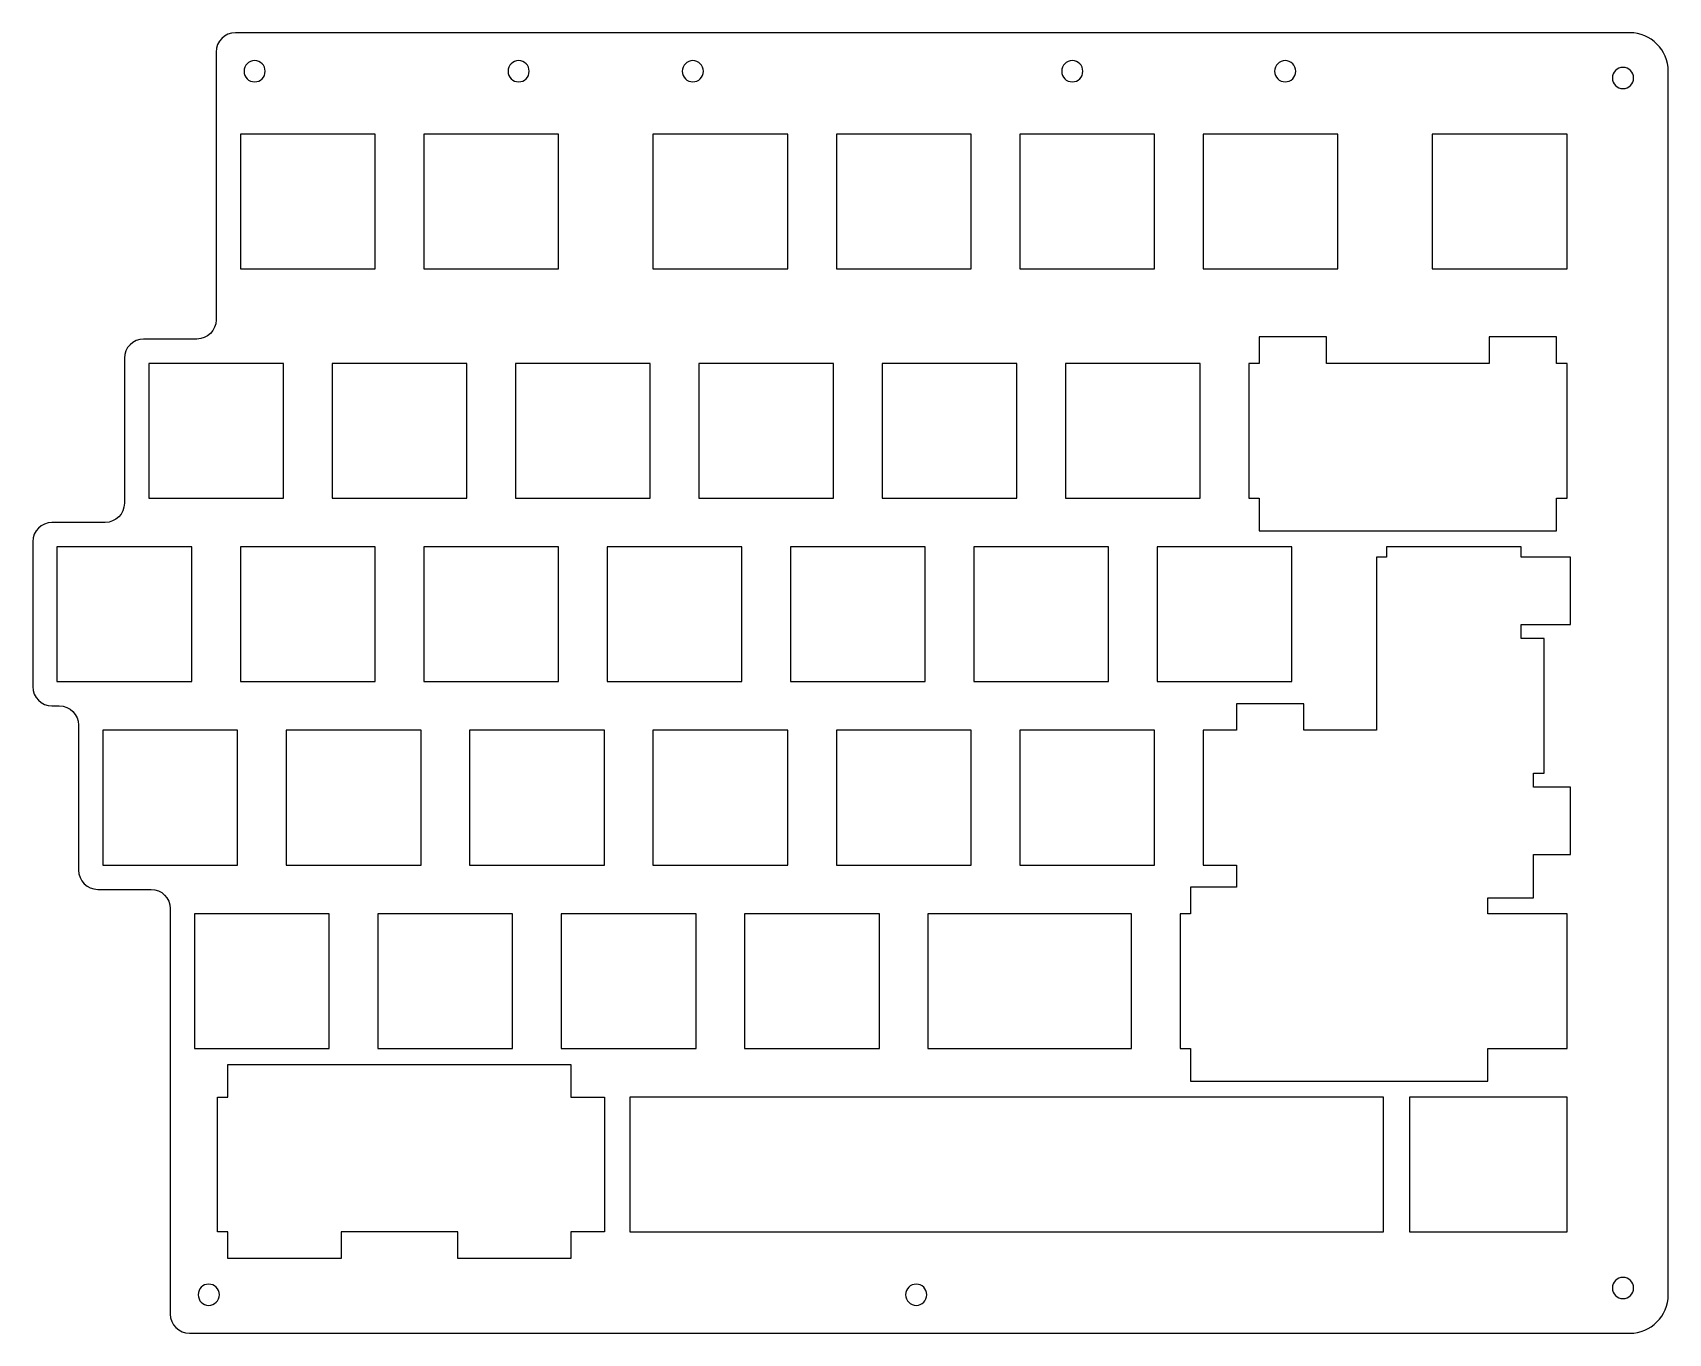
# Model space of a CAD drawing. Header units: inches. Extents: x 65 to 235, y 82 to 217.
import ezdxf

# ---------------------------------------------------------------- set-up
doc = ezdxf.new("R2010")
doc.units = ezdxf.units.IN
doc.header["$MEASUREMENT"] = 0
doc.layers.add('Layer 1', color=7, linetype='Continuous')

# ---------------------------------------------------------------- blocks, each defined once
blk = doc.blocks.new('block 2')
at = {"layer": 'Layer 1', "color": 195, "lineweight": 25, "true_color": 0x794d9e}
blk.add_open_spline([(79.26, 84.4), (79.26, 84.4), (79.26, 126.5), (79.26, 126.5), (79.26, 127.6), (78.36, 128.5), (77.26, 128.5), (77.26, 128.5), (71.73, 128.5), (71.73, 128.5), (70.63, 128.5), (69.73, 129.39), (69.73, 130.5), (69.73, 130.5), (69.73, 145.55), (69.73, 145.55), (69.73, 146.65), (68.84, 147.55), (67.73, 147.55), (67.73, 147.55), (66.97, 147.55), (66.97, 147.55), (65.86, 147.55), (64.97, 148.44), (64.97, 149.55), (64.97, 149.55), (64.97, 164.6), (64.97, 164.6), (64.97, 165.7), (65.86, 166.6), (66.97, 166.6), (66.97, 166.6), (72.49, 166.6), (72.49, 166.6), (73.6, 166.6), (74.49, 167.49), (74.49, 168.6), (74.49, 168.6), (74.49, 183.65), (74.49, 183.65), (74.49, 184.75), (75.39, 185.65), (76.49, 185.65), (76.49, 185.65), (82.02, 185.65), (82.02, 185.65), (83.12, 185.65), (84.02, 186.54), (84.02, 187.65), (84.02, 187.65), (84.02, 215.46), (84.02, 215.46), (84.02, 216.57), (84.91, 217.46), (86.02, 217.46), (86.02, 217.46), (230.89, 217.46), (230.89, 217.46), (233.1, 217.46), (234.89, 215.67), (234.89, 213.46), (234.89, 213.46), (234.89, 86.4), (234.89, 86.4), (234.89, 84.19), (233.1, 82.4), (230.89, 82.4), (230.89, 82.4), (81.26, 82.4), (81.26, 82.4), (80.15, 82.4), (79.26, 83.29), (79.26, 84.4)], degree=3, knots=[0, 0, 0, 0, 1, 1, 1, 2, 2, 2, 3, 3, 3, 4, 4, 4, 5, 5, 5, 6, 6, 6, 7, 7, 7, 8, 8, 8, 9, 9, 9, 10, 10, 10, 11, 11, 11, 12, 12, 12, 13, 13, 13, 14, 14, 14, 15, 15, 15, 16, 16, 16, 17, 17, 17, 18, 18, 18, 19, 19, 19, 20, 20, 20, 21, 21, 21, 22, 22, 22, 23, 23, 23, 24, 24, 24, 24], dxfattribs=at)
blk = doc.blocks.new('block 3')
at = {"layer": 'Layer 1', "color": 195, "lineweight": 25, "true_color": 0x794d9e}
blk.add_open_spline([(157.86, 86.4), (157.86, 85.79), (157.36, 85.3), (156.76, 85.3), (156.15, 85.3), (155.66, 85.79), (155.66, 86.4), (155.66, 87.01), (156.15, 87.5), (156.76, 87.5), (157.36, 87.5), (157.86, 87.01), (157.86, 86.4)], degree=3, knots=[0, 0, 0, 0, 1, 1, 1, 2, 2, 2, 3, 3, 3, 4, 4, 4, 4], dxfattribs=at)
blk = doc.blocks.new('block 4')
at = {"layer": 'Layer 1', "color": 195, "lineweight": 25, "true_color": 0x794d9e}
blk.add_open_spline([(231.29, 212.76), (231.29, 212.15), (230.8, 211.66), (230.19, 211.66), (229.59, 211.66), (229.09, 212.15), (229.09, 212.76), (229.09, 213.37), (229.59, 213.86), (230.19, 213.86), (230.8, 213.86), (231.29, 213.37), (231.29, 212.76)], degree=3, knots=[0, 0, 0, 0, 1, 1, 1, 2, 2, 2, 3, 3, 3, 4, 4, 4, 4], dxfattribs=at)
blk = doc.blocks.new('block 5')
at = {"layer": 'Layer 1', "color": 195, "lineweight": 25, "true_color": 0x794d9e}
blk.add_open_spline([(231.29, 87.1), (231.29, 86.49), (230.8, 86), (230.19, 86), (229.59, 86), (229.09, 86.49), (229.09, 87.1), (229.09, 87.71), (229.59, 88.2), (230.19, 88.2), (230.8, 88.2), (231.29, 87.71), (231.29, 87.1)], degree=3, knots=[0, 0, 0, 0, 1, 1, 1, 2, 2, 2, 3, 3, 3, 4, 4, 4, 4], dxfattribs=at)
blk = doc.blocks.new('block 6')
at = {"layer": 'Layer 1', "color": 195, "lineweight": 25, "true_color": 0x794d9e}
blk.add_open_spline([(89.12, 213.46), (89.12, 212.85), (88.63, 212.36), (88.02, 212.36), (87.41, 212.36), (86.92, 212.85), (86.92, 213.46), (86.92, 214.07), (87.41, 214.56), (88.02, 214.56), (88.63, 214.56), (89.12, 214.07), (89.12, 213.46)], degree=3, knots=[0, 0, 0, 0, 1, 1, 1, 2, 2, 2, 3, 3, 3, 4, 4, 4, 4], dxfattribs=at)
blk = doc.blocks.new('block 7')
at = {"layer": 'Layer 1', "color": 195, "lineweight": 25, "true_color": 0x794d9e}
blk.add_open_spline([(116.55, 213.46), (116.55, 212.85), (116.06, 212.36), (115.45, 212.36), (114.84, 212.36), (114.35, 212.85), (114.35, 213.46), (114.35, 214.07), (114.84, 214.56), (115.45, 214.56), (116.06, 214.56), (116.55, 214.07), (116.55, 213.46)], degree=3, knots=[0, 0, 0, 0, 1, 1, 1, 2, 2, 2, 3, 3, 3, 4, 4, 4, 4], dxfattribs=at)
blk = doc.blocks.new('block 8')
at = {"layer": 'Layer 1', "color": 195, "lineweight": 25, "true_color": 0x794d9e}
blk.add_open_spline([(134.65, 213.46), (134.65, 212.85), (134.16, 212.36), (133.55, 212.36), (132.94, 212.36), (132.45, 212.85), (132.45, 213.46), (132.45, 214.07), (132.94, 214.56), (133.55, 214.56), (134.16, 214.56), (134.65, 214.07), (134.65, 213.46)], degree=3, knots=[0, 0, 0, 0, 1, 1, 1, 2, 2, 2, 3, 3, 3, 4, 4, 4, 4], dxfattribs=at)
blk = doc.blocks.new('block 9')
at = {"layer": 'Layer 1', "color": 195, "lineweight": 25, "true_color": 0x794d9e}
blk.add_open_spline([(174.07, 213.46), (174.07, 212.85), (173.58, 212.36), (172.97, 212.36), (172.36, 212.36), (171.87, 212.85), (171.87, 213.46), (171.87, 214.07), (172.36, 214.56), (172.97, 214.56), (173.58, 214.56), (174.07, 214.07), (174.07, 213.46)], degree=3, knots=[0, 0, 0, 0, 1, 1, 1, 2, 2, 2, 3, 3, 3, 4, 4, 4, 4], dxfattribs=at)
blk = doc.blocks.new('block 10')
at = {"layer": 'Layer 1', "color": 195, "lineweight": 25, "true_color": 0x794d9e}
blk.add_open_spline([(196.19, 213.46), (196.19, 212.85), (195.7, 212.36), (195.09, 212.36), (194.48, 212.36), (193.99, 212.85), (193.99, 213.46), (193.99, 214.07), (194.48, 214.56), (195.09, 214.56), (195.7, 214.56), (196.19, 214.07), (196.19, 213.46)], degree=3, knots=[0, 0, 0, 0, 1, 1, 1, 2, 2, 2, 3, 3, 3, 4, 4, 4, 4], dxfattribs=at)
blk = doc.blocks.new('block 11')
at = {"layer": 'Layer 1', "color": 195, "lineweight": 25, "true_color": 0x794d9e}
blk.add_open_spline([(84.36, 86.4), (84.36, 85.79), (83.86, 85.3), (83.26, 85.3), (82.65, 85.3), (82.16, 85.79), (82.16, 86.4), (82.16, 87.01), (82.65, 87.5), (83.26, 87.5), (83.86, 87.5), (84.36, 87.01), (84.36, 86.4)], degree=3, knots=[0, 0, 0, 0, 1, 1, 1, 2, 2, 2, 3, 3, 3, 4, 4, 4, 4], dxfattribs=at)
blk = doc.blocks.new('block 12')
at = {"layer": 'Layer 1', "color": 178, "lineweight": 25, "true_color": 0x010101}
blk.add_lwpolyline([(219.61, 164.07), (205.61, 164.07), (205.61, 162.99), (204.59, 162.99), (204.59, 159.49), (204.59, 155.99), (204.59, 145.02), (200.56, 145.02), (198.46, 145.02), (197.02, 145.02), (197.02, 147.77), (190.02, 147.77), (190.02, 145.02), (186.56, 145.02), (186.56, 131.02), (190.02, 131.02), (190.02, 128.72), (185.26, 128.72), (185.26, 125.97), (184.17, 125.97), (184.17, 111.97), (185.26, 111.97), (185.26, 108.57), (188.76, 108.57), (192.26, 108.57), (209.14, 108.57), (212.64, 108.57), (216.14, 108.57), (216.14, 111.97), (224.37, 111.97), (224.37, 125.97), (216.14, 125.97), (216.14, 127.62), (217.4, 127.62), (220.9, 127.62), (220.9, 132.11), (224.74, 132.11), (224.74, 139.11), (220.9, 139.11), (220.9, 140.55), (221.99, 140.55), (221.99, 154.55), (219.61, 154.55), (219.61, 155.99), (224.74, 155.99), (224.74, 162.99), (219.61, 162.99), (219.61, 164.07)], dxfattribs=at)
blk = doc.blocks.new('block 13')
at = {"layer": 'Layer 1', "color": 178, "lineweight": 25, "true_color": 0x010101}
blk.add_lwpolyline([(127.02, 92.92), (134.17, 92.92), (136.55, 92.92), (138.93, 92.92), (141.02, 92.92), (148.17, 92.92), (150.55, 92.92), (150.84, 92.92), (152.93, 92.92), (153.22, 92.92), (160.36, 92.92), (164.84, 92.92), (167.22, 92.92), (167.51, 92.92), (172.27, 92.92), (174.36, 92.92), (181.51, 92.92), (184.17, 92.92), (186.27, 92.92), (191.32, 92.92), (198.17, 92.92), (205.32, 92.92), (205.32, 106.92), (198.17, 106.92), (191.32, 106.92), (186.27, 106.92), (184.17, 106.92), (181.51, 106.92), (174.36, 106.92), (172.27, 106.92), (167.51, 106.92), (167.22, 106.92), (164.84, 106.92), (160.36, 106.92), (153.22, 106.92), (152.93, 106.92), (150.84, 106.92), (150.55, 106.92), (148.17, 106.92), (141.02, 106.92), (138.93, 106.92), (136.55, 106.92), (134.17, 106.92), (127.02, 106.92), (127.02, 92.92)], dxfattribs=at)
blk = doc.blocks.new('block 14')
at = {"layer": 'Layer 1', "color": 178, "lineweight": 25, "true_color": 0x010101}
blk.add_lwpolyline([(107.69, 92.92), (98.45, 92.92), (98.16, 92.92), (97.01, 92.92), (97.01, 90.17), (92.25, 90.17), (90.01, 90.17), (85.25, 90.17), (85.25, 92.92), (84.16, 92.92), (84.16, 106.92), (85.25, 106.92), (85.25, 110.32), (88.75, 110.32), (90.01, 110.32), (92.25, 110.32), (93.51, 110.32), (97.01, 110.32), (109.12, 110.32), (112.62, 110.32), (113.89, 110.32), (116.12, 110.32), (117.39, 110.32), (120.89, 110.32), (120.89, 106.92), (124.36, 106.92), (124.36, 92.92), (120.89, 92.92), (120.89, 90.17), (116.12, 90.17), (113.89, 90.17), (109.12, 90.17), (109.12, 92.92), (107.69, 92.92)], dxfattribs=at)
blk = doc.blocks.new('block 15')
at = {"layer": 'Layer 1', "color": 178, "lineweight": 25, "true_color": 0x010101}
blk.add_lwpolyline([(191.32, 169.12), (192.4, 169.12), (192.4, 165.72), (195.9, 165.72), (199.4, 165.72), (216.28, 165.72), (219.78, 165.72), (223.28, 165.72), (223.28, 169.12), (224.37, 169.12), (224.37, 183.12), (223.28, 183.12), (223.28, 185.87), (216.28, 185.87), (216.28, 183.12), (214.84, 183.12), (210.37, 183.12), (205.32, 183.12), (200.84, 183.12), (199.4, 183.12), (199.4, 185.87), (192.4, 185.87), (192.4, 183.12), (191.32, 183.12), (191.32, 169.12)], dxfattribs=at)
blk = doc.blocks.new('block 16')
at = {"layer": 'Layer 1', "color": 178, "lineweight": 25, "true_color": 0x010101}
blk.add_lwpolyline([(157.98, 111.97), (165.12, 111.97), (171.98, 111.97), (179.12, 111.97), (179.12, 125.97), (171.98, 125.97), (165.12, 125.97), (157.98, 125.97), (157.98, 111.97)], dxfattribs=at)
blk = doc.blocks.new('block 17')
at = {"layer": 'Layer 1', "color": 178, "lineweight": 25, "true_color": 0x010101}
blk.add_lwpolyline([(207.99, 92.92), (210.37, 92.92), (221.99, 92.92), (224.37, 92.92), (224.37, 106.92), (221.99, 106.92), (210.37, 106.92), (207.99, 106.92), (207.99, 92.92)], dxfattribs=at)
blk = doc.blocks.new('block 18')
at = {"layer": 'Layer 1', "color": 178, "lineweight": 25, "true_color": 0x010101}
blk.add_lwpolyline([(86.54, 192.94), (100.54, 192.94), (100.54, 206.94), (86.54, 206.94), (86.54, 192.94)], dxfattribs=at)
blk = doc.blocks.new('block 19')
at = {"layer": 'Layer 1', "color": 178, "lineweight": 25, "true_color": 0x010101}
blk.add_lwpolyline([(105.59, 192.94), (119.59, 192.94), (119.59, 206.94), (105.59, 206.94), (105.59, 192.94)], dxfattribs=at)
blk = doc.blocks.new('block 20')
at = {"layer": 'Layer 1', "color": 178, "lineweight": 25, "true_color": 0x010101}
blk.add_lwpolyline([(129.41, 192.94), (143.41, 192.94), (143.41, 206.94), (129.41, 206.94), (129.41, 192.94)], dxfattribs=at)
blk = doc.blocks.new('block 21')
at = {"layer": 'Layer 1', "color": 178, "lineweight": 25, "true_color": 0x010101}
blk.add_lwpolyline([(148.46, 192.94), (162.46, 192.94), (162.46, 206.94), (148.46, 206.94), (148.46, 192.94)], dxfattribs=at)
blk = doc.blocks.new('block 22')
at = {"layer": 'Layer 1', "color": 178, "lineweight": 25, "true_color": 0x010101}
blk.add_lwpolyline([(167.51, 192.94), (181.51, 192.94), (181.51, 206.94), (167.51, 206.94), (167.51, 192.94)], dxfattribs=at)
blk = doc.blocks.new('block 23')
at = {"layer": 'Layer 1', "color": 178, "lineweight": 25, "true_color": 0x010101}
blk.add_lwpolyline([(186.56, 192.94), (200.56, 192.94), (200.56, 206.94), (186.56, 206.94), (186.56, 192.94)], dxfattribs=at)
blk = doc.blocks.new('block 24')
at = {"layer": 'Layer 1', "color": 178, "lineweight": 25, "true_color": 0x010101}
blk.add_lwpolyline([(210.37, 192.94), (224.37, 192.94), (224.37, 206.94), (210.37, 206.94), (210.37, 192.94)], dxfattribs=at)
blk = doc.blocks.new('block 25')
at = {"layer": 'Layer 1', "color": 178, "lineweight": 25, "true_color": 0x010101}
blk.add_lwpolyline([(77.02, 169.12), (91.02, 169.12), (91.02, 183.12), (77.02, 183.12), (77.02, 169.12)], dxfattribs=at)
blk = doc.blocks.new('block 26')
at = {"layer": 'Layer 1', "color": 178, "lineweight": 25, "true_color": 0x010101}
blk.add_lwpolyline([(96.07, 169.12), (110.07, 169.12), (110.07, 183.12), (96.07, 183.12), (96.07, 169.12)], dxfattribs=at)
blk = doc.blocks.new('block 27')
at = {"layer": 'Layer 1', "color": 178, "lineweight": 25, "true_color": 0x010101}
blk.add_lwpolyline([(115.12, 169.12), (129.12, 169.12), (129.12, 183.12), (115.12, 183.12), (115.12, 169.12)], dxfattribs=at)
blk = doc.blocks.new('block 28')
at = {"layer": 'Layer 1', "color": 178, "lineweight": 25, "true_color": 0x010101}
blk.add_lwpolyline([(134.17, 169.12), (148.17, 169.12), (148.17, 183.12), (134.17, 183.12), (134.17, 169.12)], dxfattribs=at)
blk = doc.blocks.new('block 29')
at = {"layer": 'Layer 1', "color": 178, "lineweight": 25, "true_color": 0x010101}
blk.add_lwpolyline([(153.22, 169.12), (167.22, 169.12), (167.22, 183.12), (153.22, 183.12), (153.22, 169.12)], dxfattribs=at)
blk = doc.blocks.new('block 30')
at = {"layer": 'Layer 1', "color": 178, "lineweight": 25, "true_color": 0x010101}
blk.add_lwpolyline([(172.27, 169.12), (186.27, 169.12), (186.27, 183.12), (172.27, 183.12), (172.27, 169.12)], dxfattribs=at)
blk = doc.blocks.new('block 31')
at = {"layer": 'Layer 1', "color": 178, "lineweight": 25, "true_color": 0x010101}
blk.add_lwpolyline([(67.49, 150.07), (81.49, 150.07), (81.49, 164.07), (67.49, 164.07), (67.49, 150.07)], dxfattribs=at)
blk = doc.blocks.new('block 32')
at = {"layer": 'Layer 1', "color": 178, "lineweight": 25, "true_color": 0x010101}
blk.add_lwpolyline([(86.54, 150.07), (100.54, 150.07), (100.54, 164.07), (86.54, 164.07), (86.54, 150.07)], dxfattribs=at)
blk = doc.blocks.new('block 33')
at = {"layer": 'Layer 1', "color": 178, "lineweight": 25, "true_color": 0x010101}
blk.add_lwpolyline([(105.59, 150.07), (119.59, 150.07), (119.59, 164.07), (105.59, 164.07), (105.59, 150.07)], dxfattribs=at)
blk = doc.blocks.new('block 34')
at = {"layer": 'Layer 1', "color": 178, "lineweight": 25, "true_color": 0x010101}
blk.add_lwpolyline([(124.64, 150.07), (138.64, 150.07), (138.64, 164.07), (124.64, 164.07), (124.64, 150.07)], dxfattribs=at)
blk = doc.blocks.new('block 35')
at = {"layer": 'Layer 1', "color": 178, "lineweight": 25, "true_color": 0x010101}
blk.add_lwpolyline([(143.69, 150.07), (157.69, 150.07), (157.69, 164.07), (143.69, 164.07), (143.69, 150.07)], dxfattribs=at)
blk = doc.blocks.new('block 36')
at = {"layer": 'Layer 1', "color": 178, "lineweight": 25, "true_color": 0x010101}
blk.add_lwpolyline([(162.74, 150.07), (176.74, 150.07), (176.74, 164.07), (162.74, 164.07), (162.74, 150.07)], dxfattribs=at)
blk = doc.blocks.new('block 37')
at = {"layer": 'Layer 1', "color": 178, "lineweight": 25, "true_color": 0x010101}
blk.add_lwpolyline([(181.79, 150.07), (195.79, 150.07), (195.79, 164.07), (181.79, 164.07), (181.79, 150.07)], dxfattribs=at)
blk = doc.blocks.new('block 38')
at = {"layer": 'Layer 1', "color": 178, "lineweight": 25, "true_color": 0x010101}
blk.add_lwpolyline([(72.26, 131.02), (86.26, 131.02), (86.26, 145.02), (72.26, 145.02), (72.26, 131.02)], dxfattribs=at)
blk = doc.blocks.new('block 39')
at = {"layer": 'Layer 1', "color": 178, "lineweight": 25, "true_color": 0x010101}
blk.add_lwpolyline([(91.31, 131.02), (105.31, 131.02), (105.31, 145.02), (91.31, 145.02), (91.31, 131.02)], dxfattribs=at)
blk = doc.blocks.new('block 40')
at = {"layer": 'Layer 1', "color": 178, "lineweight": 25, "true_color": 0x010101}
blk.add_lwpolyline([(110.36, 131.02), (124.36, 131.02), (124.36, 145.02), (110.36, 145.02), (110.36, 131.02)], dxfattribs=at)
blk = doc.blocks.new('block 41')
at = {"layer": 'Layer 1', "color": 178, "lineweight": 25, "true_color": 0x010101}
blk.add_lwpolyline([(129.41, 131.02), (143.41, 131.02), (143.41, 145.02), (129.41, 145.02), (129.41, 131.02)], dxfattribs=at)
blk = doc.blocks.new('block 42')
at = {"layer": 'Layer 1', "color": 178, "lineweight": 25, "true_color": 0x010101}
blk.add_lwpolyline([(148.46, 131.02), (162.46, 131.02), (162.46, 145.02), (148.46, 145.02), (148.46, 131.02)], dxfattribs=at)
blk = doc.blocks.new('block 43')
at = {"layer": 'Layer 1', "color": 178, "lineweight": 25, "true_color": 0x010101}
blk.add_lwpolyline([(167.51, 131.02), (181.51, 131.02), (181.51, 145.02), (167.51, 145.02), (167.51, 131.02)], dxfattribs=at)
blk = doc.blocks.new('block 44')
at = {"layer": 'Layer 1', "color": 178, "lineweight": 25, "true_color": 0x010101}
blk.add_lwpolyline([(81.78, 111.97), (95.78, 111.97), (95.78, 125.97), (81.78, 125.97), (81.78, 111.97)], dxfattribs=at)
blk = doc.blocks.new('block 45')
at = {"layer": 'Layer 1', "color": 178, "lineweight": 25, "true_color": 0x010101}
blk.add_lwpolyline([(100.83, 111.97), (114.83, 111.97), (114.83, 125.97), (100.83, 125.97), (100.83, 111.97)], dxfattribs=at)
blk = doc.blocks.new('block 46')
at = {"layer": 'Layer 1', "color": 178, "lineweight": 25, "true_color": 0x010101}
blk.add_lwpolyline([(119.88, 111.97), (133.88, 111.97), (133.88, 125.97), (119.88, 125.97), (119.88, 111.97)], dxfattribs=at)
blk = doc.blocks.new('block 47')
at = {"layer": 'Layer 1', "color": 178, "lineweight": 25, "true_color": 0x010101}
blk.add_lwpolyline([(138.93, 111.97), (152.93, 111.97), (152.93, 125.97), (138.93, 125.97), (138.93, 111.97)], dxfattribs=at)

msp = doc.modelspace()

# ---------------------------------------------------------------- block references
at = {"layer": 'Layer 1'}
for name in ['block 2', 'block 6', 'block 7', 'block 8', 'block 9', 'block 10', 'block 4', 'block 18', 'block 19', 'block 20', 'block 21', 'block 22', 'block 23', 'block 24', 'block 15', 'block 25', 'block 26', 'block 27', 'block 28', 'block 29', 'block 30', 'block 31', 'block 32', 'block 33', 'block 34', 'block 35', 'block 36', 'block 37', 'block 12', 'block 38', 'block 39', 'block 40', 'block 41', 'block 42', 'block 43', 'block 44', 'block 45', 'block 46', 'block 47', 'block 16', 'block 14', 'block 13', 'block 17', 'block 11', 'block 3', 'block 5']:
    msp.add_blockref(name, (0, 0), dxfattribs=at)

doc.saveas('drawing.dxf')
